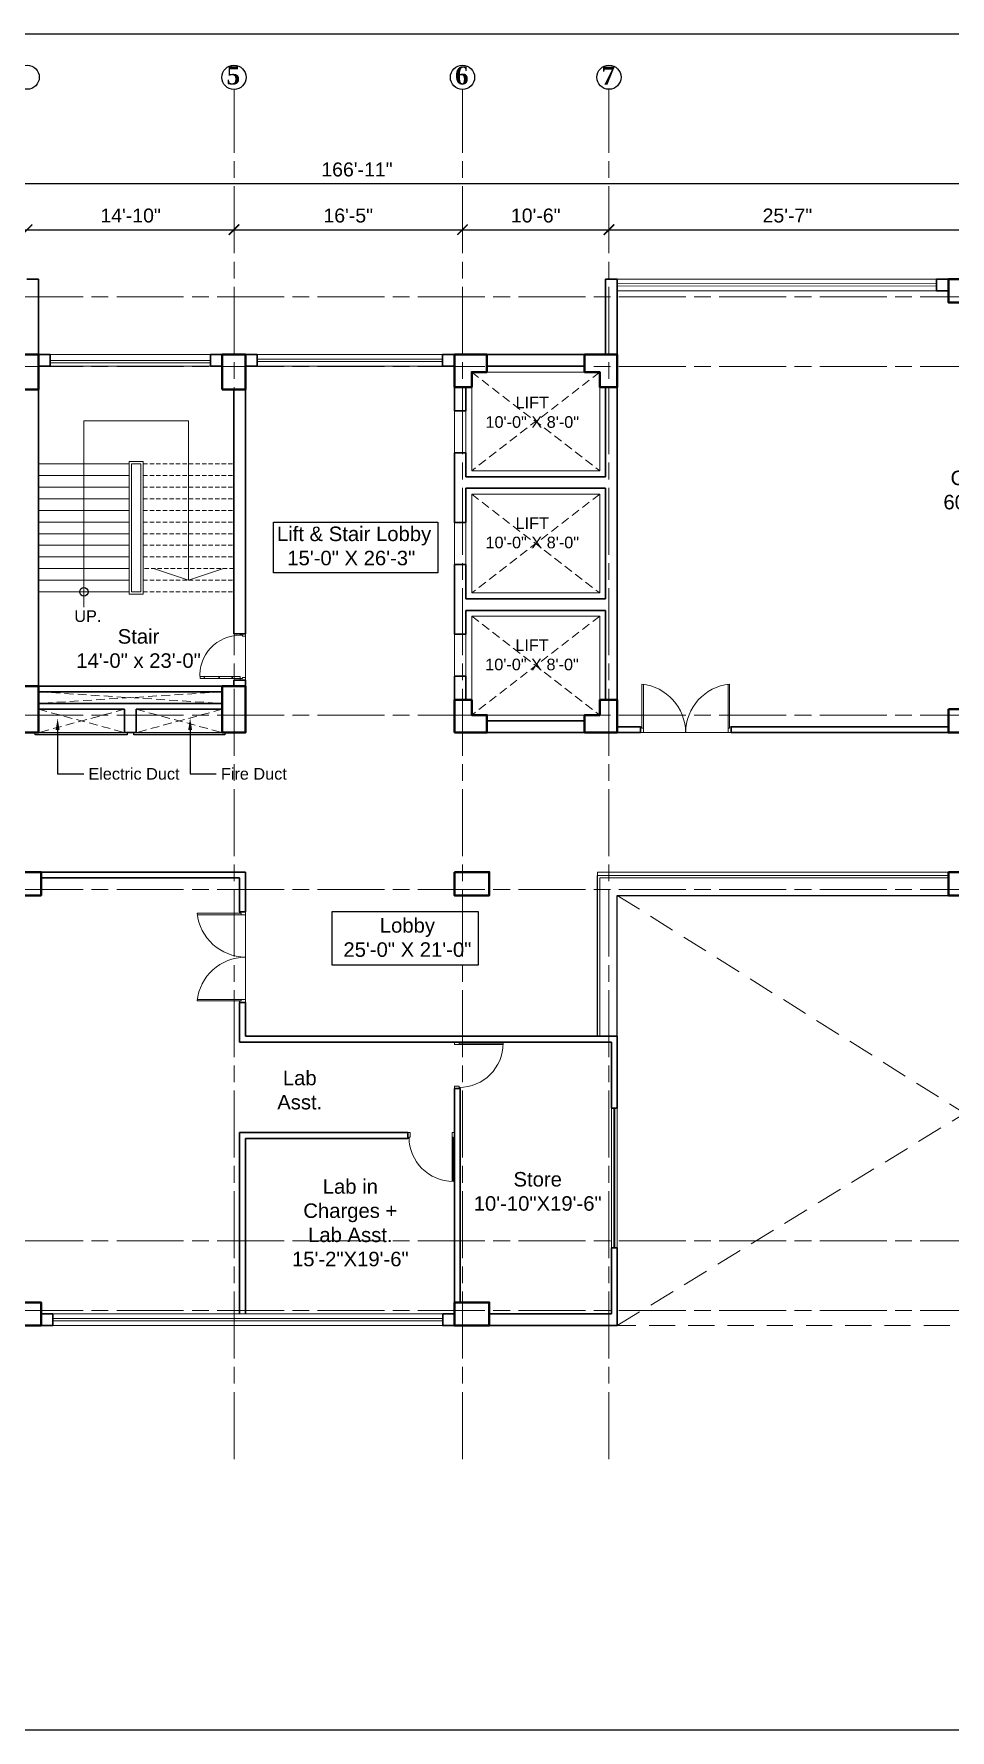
# Model space of a CAD drawing. Header units: inches. Extents: x -12 to 20935469, y -1604 to 24729220.
# Drawn here: x 20873083 to 20873871, y 24707850 to 24709308 of the extents above; entities that cross this region are included whole.
import ezdxf
from ezdxf import colors
from ezdxf.entities.mleader import LeaderData, LeaderLine
from ezdxf.math import Vec2, Vec3

# ---------------------------------------------------------------- set-up
doc = ezdxf.new("R2010")
doc.units = ezdxf.units.IN
doc.header["$LTSCALE"] = 0.03
doc.header["$MEASUREMENT"] = 0
doc.header["$PDMODE"] = 32
doc.header["$PDSIZE"] = 15
doc.linetypes.add('ACAD_ISO08W100', pattern=[36, 24, -3, 6, -3])
doc.linetypes.add('DASHED2', pattern=[0.375, 0.25, -0.125])
for name, color, linetype, lineweight in [('column', 1, 'Continuous', 40), ('Dim Line', 252, 'Continuous', 13), ('Door', 7, 'Continuous', 18), ('Dot', 253, 'Continuous', 0), ('Gas', 21, 'Continuous', 5), ('Grid Line', 252, 'Continuous', 18), ('Hatch', 253, 'Continuous', 15), ('Main Wall', 7, 'Continuous', 30), ('RAIL', 23, 'Continuous', 13), ('STAIR', 46, 'Continuous', 15), ('wind.', 150, 'Continuous', 20)]:
    doc.layers.add(name, color=color, linetype=linetype, lineweight=lineweight)
doc.layers.add('TEXT', color=7, linetype='Continuous')
doc.styles.add('2', font='swisscl.ttf')
doc.styles.add('RomanS', font='arial.ttf', dxfattribs={"height": 12})
doc.styles.get("Standard").update_dxf_attribs({"font": 'timesbd.ttf'})
doc.dimstyles.new('Aec_Arch_I', dxfattribs={"dimscale": 96, "dimtxt": 12, "dimasz": 0.09375, "dimexe": 0.125, "dimexo": 0.125, "dimgap": 0.0625, "dimtad": 1, "dimdec": 0, "dimzin": 3, "dimdsep": 46, "dimlunit": 4, "dimtxsty": 'RomanS', "dimblk1": 'ARCHTICK', "dimblk2": 'ARCHTICK', "dimsah": 1, "dimcen": 0.09375, "dimdle": 0.125, "dimadec": 0, "dimazin": 0, "dimtfac": 0.75, "dimtdec": 0, "dimtmove": 2, "dimatfit": 3, "dimldrblk": 'ARCHTICK', "dimfxl": 1, "dimfrac": 1, "dimtolj": 1, "dimtzin": 0, "dimarcsym": 0})

# ---------------------------------------------------------------- blocks, each defined once
blk = doc.blocks.new('_ArchTick')
at = {"color": 0, "linetype": 'ByBlock', "lineweight": 35, "const_width": 0.15}
blk.add_lwpolyline([(-0.5, -0.5), (0.5, 0.5)], dxfattribs=at)
blk = doc.blocks.new('*D8')
at = {"layer": 'Defpoints', "color": 0, "transparency": 16777216}
for p in [(20831396.3, 24724578.2), (20831666.3, 24724578.2), (20831666.3, 24724578.2)]:
    blk.add_point(p, dxfattribs=at)
at = {"layer": 'Dim Line', "color": 0, "lineweight": -2, "transparency": 16777216}
blk.add_line((20831384.3, 24724578.2), (20831678.3, 24724578.2), dxfattribs=at)
at = {"layer": 'Dim Line', "color": 0, "lineweight": -2, "transparency": 16777216, "xscale": 9, "yscale": 9, "zscale": 9, "rotation": 180}
blk.add_blockref('_ArchTick', (20831396.3, 24724578.2), dxfattribs=at)
at = {"layer": 'Dim Line', "color": 0, "lineweight": -2, "transparency": 16777216, "xscale": 9, "yscale": 9, "zscale": 9}
blk.add_blockref('_ArchTick', (20831666.3, 24724578.2), dxfattribs=at)
at = {"layer": 'Dim Line', "color": 0, "transparency": 16777216, "insert": (20831531.3, 24724590.3), "char_height": 12, "attachment_point": 5, "style": 'RomanS'}
blk.add_mtext('\\A1;22\'-6"', dxfattribs=at)
blk = doc.blocks.new('*D9')
at = {"layer": 'Defpoints', "color": 0, "transparency": 16777216}
for p in [(20831666.3, 24724578.2), (20831844.3, 24724578.2), (20831844.3, 24724578.2)]:
    blk.add_point(p, dxfattribs=at)
at = {"layer": 'Dim Line', "color": 0, "lineweight": -2, "transparency": 16777216}
blk.add_line((20831654.3, 24724578.2), (20831856.3, 24724578.2), dxfattribs=at)
at = {"layer": 'Dim Line', "color": 0, "lineweight": -2, "transparency": 16777216, "xscale": 9, "yscale": 9, "zscale": 9, "rotation": 180}
blk.add_blockref('_ArchTick', (20831666.3, 24724578.2), dxfattribs=at)
at = {"layer": 'Dim Line', "color": 0, "lineweight": -2, "transparency": 16777216, "xscale": 9, "yscale": 9, "zscale": 9}
blk.add_blockref('_ArchTick', (20831844.3, 24724578.2), dxfattribs=at)
at = {"layer": 'Dim Line', "color": 0, "transparency": 16777216, "insert": (20831755.3, 24724590.3), "char_height": 12, "attachment_point": 5, "style": 'RomanS'}
blk.add_mtext('\\A1;14\'-10"', dxfattribs=at)
blk = doc.blocks.new('*D21')
at = {"layer": 'Defpoints', "color": 0, "transparency": 16777216}
for p in [(20831844.3, 24724578.2), (20832040.8, 24724578.2), (20832040.8, 24724578.2)]:
    blk.add_point(p, dxfattribs=at)
at = {"layer": 'Dim Line', "color": 0, "lineweight": -2, "transparency": 16777216}
for p, q in [((20831832.3, 24724578.2), (20832052.8, 24724578.2)), ((20831844.3, 24724566.2), (20831844.3, 24724566.2)), ((20832040.8, 24724566.2), (20832040.8, 24724566.2))]:
    blk.add_line(p, q, dxfattribs=at)
at = {"layer": 'Dim Line', "color": 0, "lineweight": -2, "transparency": 16777216, "xscale": 9, "yscale": 9, "zscale": 9, "rotation": 180}
blk.add_blockref('_ArchTick', (20831844.3, 24724578.2), dxfattribs=at)
at = {"layer": 'Dim Line', "color": 0, "lineweight": -2, "transparency": 16777216, "xscale": 9, "yscale": 9, "zscale": 9}
blk.add_blockref('_ArchTick', (20832040.8, 24724578.2), dxfattribs=at)
at = {"layer": 'Dim Line', "color": 0, "transparency": 16777216, "insert": (20831942.5, 24724590.3), "char_height": 12, "attachment_point": 5, "style": 'RomanS'}
blk.add_mtext('\\A1;16\'-5"', dxfattribs=at)
blk = doc.blocks.new('*D22')
at = {"layer": 'Defpoints', "color": 0, "transparency": 16777216}
for p in [(20832040.8, 24724578.2), (20832166.8, 24724578.2), (20832166.8, 24724578.2)]:
    blk.add_point(p, dxfattribs=at)
at = {"layer": 'Dim Line', "color": 0, "lineweight": -2, "transparency": 16777216}
for p, q in [((20832028.8, 24724578.2), (20832178.8, 24724578.2)), ((20832040.8, 24724566.2), (20832040.8, 24724566.2)), ((20832166.8, 24724566.2), (20832166.8, 24724566.2))]:
    blk.add_line(p, q, dxfattribs=at)
at = {"layer": 'Dim Line', "color": 0, "lineweight": -2, "transparency": 16777216, "xscale": 9, "yscale": 9, "zscale": 9, "rotation": 180}
blk.add_blockref('_ArchTick', (20832040.8, 24724578.2), dxfattribs=at)
at = {"layer": 'Dim Line', "color": 0, "lineweight": -2, "transparency": 16777216, "xscale": 9, "yscale": 9, "zscale": 9}
blk.add_blockref('_ArchTick', (20832166.8, 24724578.2), dxfattribs=at)
at = {"layer": 'Dim Line', "color": 0, "transparency": 16777216, "insert": (20832103.8, 24724590.3), "char_height": 12, "attachment_point": 5, "style": 'RomanS'}
blk.add_mtext('\\A1;10\'-6"', dxfattribs=at)
blk = doc.blocks.new('*D23')
at = {"layer": 'Defpoints', "color": 0, "transparency": 16777216}
for p in [(20832166.8, 24724578.2), (20832473.8, 24724578.2), (20832473.8, 24724578.2)]:
    blk.add_point(p, dxfattribs=at)
at = {"layer": 'Dim Line', "color": 0, "lineweight": -2, "transparency": 16777216}
for p, q in [((20832154.8, 24724578.2), (20832485.8, 24724578.2)), ((20832166.8, 24724566.2), (20832166.8, 24724566.2)), ((20832473.8, 24724566.2), (20832473.8, 24724566.2))]:
    blk.add_line(p, q, dxfattribs=at)
at = {"layer": 'Dim Line', "color": 0, "lineweight": -2, "transparency": 16777216, "xscale": 9, "yscale": 9, "zscale": 9, "rotation": 180}
blk.add_blockref('_ArchTick', (20832166.8, 24724578.2), dxfattribs=at)
at = {"layer": 'Dim Line', "color": 0, "lineweight": -2, "transparency": 16777216, "xscale": 9, "yscale": 9, "zscale": 9}
blk.add_blockref('_ArchTick', (20832473.8, 24724578.2), dxfattribs=at)
at = {"layer": 'Dim Line', "color": 0, "transparency": 16777216, "insert": (20832320.3, 24724590.3), "char_height": 12, "attachment_point": 5, "style": 'RomanS'}
blk.add_mtext('\\A1;25\'-7"', dxfattribs=at)
blk = doc.blocks.new('*D13')
at = {"layer": 'Defpoints', "color": 0, "transparency": 16777216}
for p in [(20830948.3, 24724610.7), (20832951.8, 24724617.8), (20832951.8, 24724610.7)]:
    blk.add_point(p, dxfattribs=at)
at = {"layer": 'Dim Line', "color": 0, "lineweight": -2, "transparency": 16777216}
for p, q in [((20830948.3, 24724622.7), (20830948.3, 24724629.8)), ((20832951.8, 24724622.7), (20832951.8, 24724629.8)), ((20830936.3, 24724617.8), (20832963.8, 24724617.8))]:
    blk.add_line(p, q, dxfattribs=at)
at = {"layer": 'Dim Line', "color": 0, "lineweight": -2, "transparency": 16777216, "xscale": 9, "yscale": 9, "zscale": 9, "rotation": 180}
blk.add_blockref('_ArchTick', (20830948.3, 24724617.8), dxfattribs=at)
at = {"layer": 'Dim Line', "color": 0, "lineweight": -2, "transparency": 16777216, "xscale": 9, "yscale": 9, "zscale": 9}
blk.add_blockref('_ArchTick', (20832951.8, 24724617.8), dxfattribs=at)
at = {"layer": 'Dim Line', "color": 0, "transparency": 16777216, "insert": (20831950, 24724629.9), "char_height": 12, "attachment_point": 5, "style": 'RomanS'}
blk.add_mtext('\\A1;166\'-11"', dxfattribs=at)
blk = doc.blocks.new('Door_45')
at = {"layer": 'Door'}
for p, q in [((1.5, 5), (1.5, 44)), ((1.5, 40), (2.2, 40)), ((2.2, 40), (2.2, 39.5)), ((2.2, 39.5), (2.7, 39.5)), ((2.7, 39.5), (2.7, 40)), ((2.7, 40), (3.5, 40)), ((3.5, 44), (3.5, 5)), ((1.5, 25.8), (2.2, 25.8)), ((2.2, 25.8), (2.2, 25.3)), ((2.2, 25.3), (2.7, 25.3)), ((2.7, 25.8), (3.5, 25.8)), ((2.7, 25.3), (2.7, 25.8)), ((0, 0), (0, 5)), ((0, 5), (1.5, 5)), ((1.5, 12.6), (2.2, 12.6)), ((3.5, 5), (1.5, 5)), ((1.5, 5), (1.5, 3)), ((1.5, 3), (2.5, 3)), ((2.2, 12.6), (2.2, 13.1)), ((2.2, 13.1), (2.7, 13.1)), ((2.5, 3), (2.5, 0)), ((2.7, 13.1), (2.7, 12.6)), ((2.7, 12.6), (3.5, 12.6)), ((42.5, 3), (42.5, 0)), ((43.5, 3), (42.5, 3)), ((45, 5), (43.5, 5)), ((43.5, 5), (43.5, 3)), ((45, 0), (45, 5)), ((2.5, 0), (0, 0)), ((42.5, 0), (45, 0))]:
    blk.add_line(p, q, dxfattribs=at)
blk.add_arc((4.7, 5.3), 38.8, 359.6233, 94.6685, dxfattribs=at)
blk = doc.blocks.new('$D40')
at = {"layer": 'Door'}
for p, q in [((1, 4), (1, 42)), ((2, 0), (2, 42)), ((1, 5), (0, 5)), ((2, 0), (0, 0)), ((2, 4), (1, 4)), ((39, 4), (38, 4)), ((38, 4), (38, 0)), ((40, 0), (38, 0)), ((40, 5), (39, 5)), ((39, 5), (39, 4))]:
    blk.add_line(p, q, dxfattribs=at)
blk.add_arc((1, 4), 38, 0, 90, dxfattribs=at)
blk = doc.blocks.new('fff')
at = {"layer": 'Grid Line', "color": 252, "linetype": 'ACAD_ISO08W100', "lineweight": 9, "ltscale": 80, "true_color": 0x939598}
for p, q in [((20831844.3, 24723521.1), (20831844.3, 24724698.8)), ((20832040.8, 24723521.1), (20832040.8, 24724698.8)), ((20832166.8, 24723521.1), (20832166.8, 24724698.8)), ((20833096.9, 24724520.6), (20830726.1, 24724520.6)), ((20833096.9, 24724460.6), (20830726.1, 24724460.6)), ((20833096.9, 24724160.7), (20830726.1, 24724160.7)), ((20833096.9, 24724010.7), (20830726.1, 24724010.7)), ((20833096.9, 24723708.7), (20830726.1, 24723708.7)), ((20833096.9, 24723648.8), (20830726.1, 24723648.8))]:
    blk.add_line(p, q, dxfattribs=at)
at = {"layer": 'Dim Line'}
for base, p1, p2, picture, middle in [((20832951.7523, 24724617.8128), (20830948.3088, 24724610.7482), (20832951.7523, 24724610.7482), '*D13', (20831950.0306, 24724629.9397)), ((20831666.3, 24724578.2), (20831396.3, 24724578.2), (20831666.3, 24724578.2), '*D8', (20831531.3, 24724590.3)), ((20831844.3, 24724578.2), (20831666.3, 24724578.2), (20831844.3, 24724578.2), '*D9', (20831755.3, 24724590.3)), ((20832040.7792, 24724578.1666), (20831844.25, 24724578.1666), (20832040.7792, 24724578.1666), '*D21', (20831942.5146, 24724590.2934)), ((20832166.8, 24724578.2), (20832040.8, 24724578.2), (20832166.8, 24724578.2), '*D22', (20832103.8, 24724590.3)), ((20832473.8, 24724578.2), (20832166.8, 24724578.2), (20832473.8, 24724578.2), '*D23', (20832320.3, 24724590.3))]:
    dim = blk.add_linear_dim(base=base, p1=p1, p2=p2, dimstyle='Aec_Arch_I', dxfattribs=at)
    dim.commit()
    dim.dimension.update_dxf_attribs({"geometry": picture, "text_midpoint": middle})

msp = doc.modelspace()

# ---------------------------------------------------------------- linework, layer by layer
for p, q in [((20873567.9, 24708446.5), (20873567.9, 24708584.5)), ((20873584.9, 24708446.3), (20873584.9, 24708567.5)), ((20873584.9, 24708567.5), (20873869.8, 24708567.5))]:
    msp.add_line(p, q)
for points in [[(20873289.2, 24708888.5), (20873430.6, 24708888.5), (20873430.6, 24708844.8), (20873289.2, 24708844.8)], [(20873084.1, 24708707.5), (20873163.3, 24708707.5), (20873163.3, 24708705.5), (20873084.1, 24708705.5)], [(20873169.1, 24708707.5), (20873247.4, 24708707.5), (20873247.4, 24708705.5), (20873169.1, 24708705.5)], [(20873339.8, 24708553.7), (20873465.4, 24708553.7), (20873465.4, 24708507.5), (20873339.8, 24708507.5)]]:
    msp.add_lwpolyline(points, close=True)
msp.add_circle((20873126.1, 24708828.5), 3.61)
at = {"layer": 'column', "lineweight": 40, "ltscale": 20}
for points in [[(20873869.8, 24709097.4), (20873869.8, 24709077.4), (20873899.8, 24709077.4), (20873899.8, 24709097.4)], [(20873067.1, 24709002.5), (20873087.1, 24709002.5), (20873087.1, 24709032.5), (20873067.1, 24709032.5)], [(20873245.1, 24709002.5), (20873265.1, 24709002.5), (20873265.1, 24709032.5), (20873245.1, 24709032.5)], [(20873067.1, 24708707.5), (20873087.1, 24708707.5), (20873087.1, 24708747.5), (20873067.1, 24708747.5)], [(20873245.1, 24708707.5), (20873265.1, 24708707.5), (20873265.1, 24708747.5), (20873245.1, 24708747.5)], [(20873869.8, 24708727.5), (20873869.8, 24708707.5), (20873899.8, 24708707.5), (20873899.8, 24708727.5)], [(20873059.3, 24708587.5), (20873059.3, 24708567.5), (20873089.3, 24708567.5), (20873089.3, 24708587.5)], [(20873444.8, 24708587.5), (20873444.8, 24708567.5), (20873474.8, 24708567.5), (20873474.8, 24708587.5)], [(20873444.8, 24708587.5), (20873444.8, 24708567.5), (20873474.8, 24708567.5), (20873474.8, 24708587.5)], [(20873869.8, 24708587.5), (20873869.8, 24708567.5), (20873899.8, 24708567.5), (20873899.8, 24708587.5)], [(20873059.3, 24708217.5), (20873059.3, 24708197.5), (20873089.3, 24708197.5), (20873089.3, 24708217.5)], [(20873444.8, 24708217.5), (20873444.8, 24708197.5), (20873474.8, 24708197.5), (20873474.8, 24708217.5)]]:
    msp.add_lwpolyline(points, close=True, dxfattribs=at)
for points in [[(20873444.8, 24709032.5), (20873472.8, 24709032.5), (20873472.8, 24709017.5), (20873459.8, 24709017.5), (20873459.8, 24709004.5), (20873444.8, 24709004.5), (20873444.8, 24709032.5)], [(20873584.8, 24709032.5), (20873556.8, 24709032.5), (20873556.8, 24709017.5), (20873569.8, 24709017.5), (20873569.8, 24709004.5), (20873584.8, 24709004.5), (20873584.8, 24709032.5)], [(20873444.8, 24708707.5), (20873472.8, 24708707.5), (20873472.8, 24708722.5), (20873459.8, 24708722.5), (20873459.8, 24708735.5), (20873444.8, 24708735.5), (20873444.8, 24708707.5)], [(20873584.8, 24708707.5), (20873556.8, 24708707.5), (20873556.8, 24708722.5), (20873569.8, 24708722.5), (20873569.8, 24708735.5), (20873584.8, 24708735.5), (20873584.8, 24708707.5)]]:
    msp.add_lwpolyline(points, dxfattribs=at)
at = {"layer": 'Defpoints'}
msp.add_lwpolyline([(20872104.6, 24709308.2), (20874543.5, 24709308.2), (20874543.5, 24707849.7), (20872104.6, 24707849.7)], close=True, dxfattribs=at)
at = {"layer": 'Door'}
for p, q in [((20873606.1, 24708711.2), (20873606.1, 24708749.1)), ((20873607.4, 24708707.5), (20873607.4, 24708749.1)), ((20873680.2, 24708707.5), (20873680.2, 24708749.1)), ((20873681.5, 24708711.2), (20873681.5, 24708749.1)), ((20873606.1, 24708712.5), (20873604.8, 24708712.5)), ((20873607.4, 24708707.5), (20873604.8, 24708707.5)), ((20873607.4, 24708711.2), (20873606.1, 24708711.2)), ((20873680.2, 24708711.2), (20873681.5, 24708711.2)), ((20873680.2, 24708707.5), (20873682.8, 24708707.5)), ((20873681.5, 24708712.5), (20873682.8, 24708712.5)), ((20873260.1, 24708552.1), (20873260.1, 24708553.4)), ((20873265.1, 24708550.8), (20873265.1, 24708553.4)), ((20873261.4, 24708552.1), (20873223.5, 24708552.1)), ((20873265.1, 24708550.8), (20873223.5, 24708550.8)), ((20873261.4, 24708550.8), (20873261.4, 24708552.1)), ((20873265.1, 24708478), (20873223.5, 24708478)), ((20873261.4, 24708476.7), (20873223.5, 24708476.7)), ((20873260.1, 24708476.7), (20873260.1, 24708475.4)), ((20873261.4, 24708478), (20873261.4, 24708476.7)), ((20873265.1, 24708478), (20873265.1, 24708475.4))]:
    msp.add_line(p, q, dxfattribs=at)
for centre, start, end in [((20873601.5, 24708707.1), 0.5906, 83.7783), ((20873686, 24708707.1), 96.2217, 179.4094), ((20873265.5, 24708556.7), 186.2217, 269.4094), ((20873265.5, 24708472.1), 90.5906, 173.7783)]:
    msp.add_arc(centre, 42.3, start, end, dxfattribs=at)
at = {"layer": 'Dot', "linetype": 'DASHED2', "lineweight": 0, "ltscale": 1000}
for p, q in [((20873087.1, 24708742.5), (20873245.1, 24708732.5)), ((20873245.1, 24708742.5), (20873087.1, 24708732.5)), ((20873161.1, 24708727.5), (20873087.1, 24708707.5)), ((20873087.1, 24708727.5), (20873161.1, 24708707.5)), ((20873171.1, 24708727.5), (20873245.1, 24708707.5)), ((20873245.1, 24708727.5), (20873171.1, 24708707.5))]:
    msp.add_line(p, q, dxfattribs=at)
at = {"layer": 'Dot', "color": 0, "linetype": 'DASHED2', "lineweight": 20, "ltscale": 3000}
for p, q in [((20873584.9, 24708567.5), (20874174.8, 24708197.5)), ((20873584.9, 24708197.5), (20874174.8, 24708557.5)), ((20874174.8, 24708197.5), (20873584.9, 24708197.5))]:
    msp.add_line(p, q, dxfattribs=at)
at = {"layer": 'Dot', "linetype": 'DASHED2', "lineweight": 0, "ltscale": 1000}
for points in [[(20873459.7, 24709017.5), (20873569.8, 24708932.5), (20873569.8, 24709017.5), (20873459.7, 24708932.5)], [(20873459.7, 24708912.5), (20873569.8, 24708827.5), (20873569.8, 24708912.5), (20873459.7, 24708827.5)], [(20873459.8, 24708807.5), (20873569.8, 24708722.4), (20873569.8, 24708807.5), (20873459.8, 24708722.4)]]:
    msp.add_lwpolyline(points, dxfattribs=at)
at = {"layer": 'Gas', "color": 0, "lineweight": 5}
for points in [[(20873459.7, 24708932.5), (20873569.8, 24708932.5), (20873569.8, 24709017.5), (20873459.7, 24709017.5)], [(20873177.1, 24708826.5), (20873165.1, 24708826.5), (20873165.1, 24708940.5), (20873177.1, 24708940.5)], [(20873175.1, 24708828.5), (20873167.1, 24708828.5), (20873167.1, 24708938.5), (20873175.1, 24708938.5)], [(20873459.7, 24708827.5), (20873569.8, 24708827.5), (20873569.8, 24708912.5), (20873459.7, 24708912.5)], [(20873459.8, 24708722.4), (20873569.8, 24708722.4), (20873569.8, 24708807.5), (20873459.8, 24708807.5)]]:
    msp.add_lwpolyline(points, close=True, dxfattribs=at)
at = {"layer": 'Hatch', "lineweight": 5}
msp.add_lwpolyline([(20872443.3, 24708587.5), (20872443.3, 24708707.8), (20873265.1, 24708707.5), (20873265.1, 24709022.4), (20873444.8, 24709022.5), (20873444.8, 24708707.5), (20874278.6, 24708707.5), (20874278.6, 24708587.5), (20873567.9, 24708587.5), (20873567.9, 24708446.3), (20873265.1, 24708446.3), (20873265.1, 24708587.5)], close=True, dxfattribs=at)
at = {"layer": 'Main Wall', "lineweight": 30}
for p, q in [((20873077.1, 24709097.4), (20873087.1, 24709097.4)), ((20873087.1, 24709032.5), (20873087.1, 24709097.4)), ((20873574.8, 24709097.4), (20873584.8, 24709097.4)), ((20873574.8, 24709097.4), (20873574.8, 24709032.5)), ((20873584.8, 24708735.5), (20873584.8, 24709097.4)), ((20873869.6, 24709097.4), (20873859.6, 24709097.4)), ((20873859.6, 24709097.4), (20873859.6, 24709087.4)), ((20873859.6, 24709087.4), (20873869.6, 24709087.4)), ((20873087.1, 24708747.5), (20873087.1, 24709022.5)), ((20873472.8, 24709032.5), (20873556.8, 24709032.5)), ((20873472.8, 24709022.5), (20873556.8, 24709022.5)), ((20873255.1, 24709002.5), (20873255.1, 24708792.5)), ((20873265.1, 24709002.5), (20873265.1, 24708792.5)), ((20873444.8, 24708984), (20873454.8, 24708984)), ((20873444.8, 24708948), (20873454.8, 24708948)), ((20873454.8, 24708927.5), (20873574.8, 24708927.5)), ((20873454.8, 24708917.5), (20873574.8, 24708917.5)), ((20873444.8, 24708888), (20873454.8, 24708888)), ((20873454.8, 24708852), (20873444.8, 24708852)), ((20873454.8, 24708822.5), (20873574.8, 24708822.5)), ((20873454.8, 24708812.5), (20873574.8, 24708812.5)), ((20873265.1, 24708792.5), (20873255.1, 24708792.5)), ((20873454.8, 24708792), (20873444.8, 24708792)), ((20873245.1, 24708747.5), (20873087.1, 24708747.5)), ((20873245.1, 24708742.5), (20873087.1, 24708742.5)), ((20873255.1, 24708752.5), (20873255.1, 24708747.5)), ((20873265.1, 24708752.5), (20873255.1, 24708752.5)), ((20873265.1, 24708752.5), (20873265.1, 24708747.5)), ((20873454.8, 24708756), (20873444.8, 24708756)), ((20873245.1, 24708732.5), (20873087.1, 24708732.5)), ((20873161.1, 24708727.5), (20873087.1, 24708727.5)), ((20873161.1, 24708727.5), (20873161.1, 24708707.5)), ((20873245.1, 24708727.5), (20873171.1, 24708727.5)), ((20873171.1, 24708727.5), (20873171.1, 24708707.5)), ((20873161.1, 24708707.5), (20873171.1, 24708707.5)), ((20873472.8, 24708707.5), (20873556.8, 24708707.5)), ((20873604.8, 24708712.5), (20873584.8, 24708712.5)), ((20873604.8, 24708707.5), (20873584.8, 24708707.5)), ((20873604.8, 24708707.5), (20873604.8, 24708712.5)), ((20873869.8, 24708712.5), (20873682.8, 24708712.5)), ((20873682.8, 24708707.5), (20873682.8, 24708712.5)), ((20873869.8, 24708707.5), (20873682.8, 24708707.5)), ((20873089.3, 24708587.5), (20873265.1, 24708587.5)), ((20873089.3, 24708582.5), (20873260.1, 24708582.5)), ((20873260.1, 24708582.5), (20873260.1, 24708553.4)), ((20873265.1, 24708587.5), (20873265.1, 24708553.4)), ((20873265.1, 24708553.4), (20873260.1, 24708553.4)), ((20873260.1, 24708475.4), (20873260.1, 24708441.3)), ((20873265.1, 24708475.4), (20873260.1, 24708475.4)), ((20873265.1, 24708475.4), (20873265.1, 24708446.3)), ((20873260.1, 24708441.3), (20873579.9, 24708441.3)), ((20873265.1, 24708446.3), (20873584.9, 24708446.3)), ((20873579.9, 24708441.3), (20873579.9, 24708384.4)), ((20873584.9, 24708446.3), (20873584.9, 24708384.4)), ((20873444.8, 24708401.3), (20873449.8, 24708401.3)), ((20873444.8, 24708401.3), (20873444.8, 24708217.5)), ((20873449.8, 24708401.3), (20873449.8, 24708217.5)), ((20873579.9, 24708384.4), (20873584.9, 24708384.4)), ((20873260.1, 24708363.5), (20873260.1, 24708207.5)), ((20873260.1, 24708363.5), (20873404.8, 24708363.5)), ((20873404.8, 24708363.5), (20873404.8, 24708358.5)), ((20873265.1, 24708358.5), (20873265.1, 24708207.5)), ((20873265.1, 24708358.5), (20873404.8, 24708358.5)), ((20873579.9, 24708264.4), (20873579.9, 24708207.5)), ((20873579.9, 24708264.4), (20873584.9, 24708264.4)), ((20873584.9, 24708264.4), (20873584.9, 24708197.5)), ((20873474.8, 24708207.5), (20873579.9, 24708207.5)), ((20873474.8, 24708197.5), (20873584.9, 24708197.5))]:
    msp.add_line(p, q, dxfattribs=at)
for points in [[(20873087.1, 24709032.5), (20873097.1, 24709032.5), (20873097.1, 24709022.5), (20873087.1, 24709022.5)], [(20873245.1, 24709032.5), (20873235.1, 24709032.5), (20873235.1, 24709022.5), (20873245.1, 24709022.5)], [(20873265.1, 24709032.5), (20873275.1, 24709032.5), (20873275.1, 24709022.5), (20873265.1, 24709022.5)], [(20873444.6, 24709032.5), (20873434.6, 24709032.5), (20873434.6, 24709022.5), (20873444.6, 24709022.5)], [(20873444.8, 24709004.5), (20873444.8, 24708984)], [(20873454.8, 24709004.5), (20873454.8, 24708984)], [(20873574.8, 24708927.5), (20873574.8, 24709004.5)], [(20873444.8, 24708948), (20873444.8, 24708888)], [(20873454.8, 24708948), (20873454.8, 24708927.5)], [(20873454.8, 24708917.5), (20873454.8, 24708888)], [(20873574.8, 24708822.5), (20873574.8, 24708917.5)], [(20873444.8, 24708852), (20873444.8, 24708792)], [(20873454.8, 24708852), (20873454.8, 24708822.5)], [(20873454.8, 24708812.5), (20873454.8, 24708792)], [(20873574.8, 24708735.5), (20873574.8, 24708812.5)], [(20873444.8, 24708756), (20873444.8, 24708735.5), (20873444.8, 24708735.5)], [(20873454.8, 24708756), (20873454.8, 24708735.5)], [(20873472.8, 24708717.5), (20873556.8, 24708717.5)], [(20873089.3, 24708197.5), (20873099.3, 24708197.5), (20873099.3, 24708207.5), (20873089.3, 24708207.5)], [(20873444.8, 24708197.5), (20873434.8, 24708197.5), (20873434.8, 24708207.5), (20873444.8, 24708207.5)]]:
    msp.add_lwpolyline(points, dxfattribs=at)
at = {"layer": 'Main Wall', "lineweight": 13}
for points in [[(20873444.8, 24708948), (20873454.8, 24708948), (20873454.8, 24708984), (20873444.8, 24708984)], [(20873444.8, 24708852), (20873454.8, 24708852), (20873454.8, 24708888), (20873444.8, 24708888)], [(20873444.8, 24708756), (20873454.8, 24708756), (20873454.8, 24708792), (20873444.8, 24708792)]]:
    msp.add_lwpolyline(points, close=True, dxfattribs=at)
at = {"layer": 'RAIL', "lineweight": 9}
for p, q in [((20873126.1, 24708815.4), (20873126.1, 24708975.5)), ((20873126.1, 24708975.5), (20873216.1, 24708975.5)), ((20873216.1, 24708975.5), (20873216.1, 24708838.5)), ((20873186.1, 24708848.5), (20873216.1, 24708838.5)), ((20873216.1, 24708838.5), (20873246.1, 24708848.5))]:
    msp.add_line(p, q, dxfattribs=at)
at = {"layer": 'STAIR', "color": 32, "lineweight": 5}
for p, q in [((20873087.1, 24708938.5), (20873165.1, 24708938.5)), ((20873087.1, 24708928.5), (20873165.1, 24708928.5)), ((20873087.1, 24708918.5), (20873165.1, 24708918.5)), ((20873087.1, 24708908.5), (20873165.1, 24708908.5)), ((20873087.1, 24708898.5), (20873165.1, 24708898.5)), ((20873087.1, 24708888.5), (20873165.1, 24708888.5)), ((20873087.1, 24708878.5), (20873165.1, 24708878.5)), ((20873087.1, 24708868.5), (20873165.1, 24708868.5)), ((20873087.1, 24708858.5), (20873165.1, 24708858.5)), ((20873087.1, 24708848.5), (20873165.1, 24708848.5)), ((20873087.1, 24708838.5), (20873165.1, 24708838.5)), ((20873087.1, 24708828.5), (20873165.1, 24708828.5))]:
    msp.add_line(p, q, dxfattribs=at)
at = {"layer": 'STAIR', "color": 32, "linetype": 'DASHED2', "lineweight": 5, "ltscale": 500}
for p, q in [((20873177.1, 24708938.5), (20873255.1, 24708938.5)), ((20873177.1, 24708928.5), (20873255.1, 24708928.5)), ((20873177.1, 24708918.5), (20873255.1, 24708918.5)), ((20873177.1, 24708908.5), (20873255.1, 24708908.5)), ((20873177.1, 24708898.5), (20873255.1, 24708898.5)), ((20873177.1, 24708888.5), (20873255.1, 24708888.5)), ((20873177.1, 24708878.5), (20873255.1, 24708878.5)), ((20873177.1, 24708868.5), (20873255.1, 24708868.5)), ((20873177.1, 24708858.5), (20873255.1, 24708858.5)), ((20873255.1, 24708848.5), (20873177.1, 24708848.5)), ((20873195.1, 24708848.5), (20873255.1, 24708848.5)), ((20873177.1, 24708838.5), (20873255.1, 24708838.5)), ((20873177.1, 24708828.5), (20873255.1, 24708828.5))]:
    msp.add_line(p, q, dxfattribs=at)
at = {"layer": 'TEXT'}
for centre in [(20873077.3, 24709271), (20873255.2, 24709270.9), (20873451.8, 24709270.9), (20873577.8, 24709271)]:
    msp.add_circle(centre, 10.4, dxfattribs=at)
at = {"layer": 'wind.', "lineweight": 5}
for p, q in [((20873859.6, 24709097.4), (20873584.6, 24709097.4)), ((20873584.6, 24709093.4), (20873859.6, 24709093.5)), ((20873584.6, 24709091.4), (20873859.6, 24709091.5)), ((20873859.6, 24709087.4), (20873584.6, 24709087.4)), ((20873567.9, 24708584.5), (20873869.8, 24708584.5)), ((20873569.9, 24708582.5), (20873869.8, 24708582.5)), ((20873569.9, 24708446.3), (20873569.9, 24708582.5)), ((20873579.9, 24708384.4), (20873579.9, 24708264.4)), ((20873581.9, 24708384.4), (20873581.9, 24708264.4)), ((20873582.9, 24708384.4), (20873582.9, 24708264.4)), ((20873584.9, 24708384.4), (20873584.9, 24708264.4)), ((20873434.8, 24708207.5), (20873099.3, 24708207.5)), ((20873434.8, 24708203.5), (20873099.3, 24708203.5)), ((20873434.8, 24708201.5), (20873099.3, 24708201.5)), ((20873434.8, 24708197.5), (20873099.3, 24708197.5))]:
    msp.add_line(p, q, dxfattribs=at)
at = {"layer": 'wind.'}
for p, q in [((20873097.1, 24709032.5), (20873235.1, 24709032.5)), ((20873097.1, 24709027.5), (20873235.1, 24709027.5)), ((20873097.1, 24709025.5), (20873235.1, 24709025.5)), ((20873097.1, 24709022.5), (20873235.1, 24709022.5)), ((20873275.1, 24709032.5), (20873434.6, 24709032.5)), ((20873275.1, 24709028.5), (20873434.6, 24709028.5)), ((20873275.1, 24709026.5), (20873434.6, 24709026.5)), ((20873275.1, 24709022.5), (20873444.6, 24709022.5))]:
    msp.add_line(p, q, dxfattribs=at)

# ---------------------------------------------------------------- block references
msp.add_blockref('fff', (41411, -15438.3))
at = {"layer": 'Door', "color": 250, "ltscale": 20, "xscale": 0.8888888888759539, "yscale": 0.8888888888759539, "zscale": 0.8888888888759539, "rotation": 90.00000000000001}
msp.add_blockref('Door_45', (20873265.1, 24708752.5), dxfattribs=at)
at = {"layer": 'Door'}
for p, rotation in [((20873444.8, 24708441.3), 270), ((20873444.8, 24708363.5), 180)]:
    msp.add_blockref('$D40', p, dxfattribs=dict(at, rotation=rotation))

# ---------------------------------------------------------------- texts
at = {"layer": 'TEXT', "char_height": 15.44, "width": 227.458, "attachment_point": 8, "rotation": 0}
for s, insert in [('\\A1;5', (20873254.7, 24709264.6)), ('\\A1;6', (20873451.2, 24709264.6)), ('\\A1;7', (20873577.2, 24709264.7))]:
    msp.add_mtext(s, dxfattribs=dict(at, insert=insert))
at = {"layer": 'TEXT', "color": 30, "lineweight": 5, "ltscale": 20, "attachment_point": 2, "style": '2'}
for s, width, gutter_width, insert, char_height in [('\\pxsm1;{\\fArial|b0|i0|c0|p34;\\C0;LIFT\\P10\'-0" X 8\'-0" }', 235.592, 0.75, (20873511.8, 24708996.2), 10), ('\\pxsm1;{\\fArial|b0|i0|c0|p34;\\C0;Class Room \\P60\'-3" x 31\'-3" }', 145.175, 0.75, (20873919.1, 24708932.7), 12.476), ('\\pxsm1;{\\fArial|b0|i0|c0|p34;\\C0;LIFT\\P10\'-0" X 8\'-0" }', 235.592, 0.75, (20873511.8, 24708892.6), 10), ('\\pxsm1,qc;{\\fArial|b0|i0|c0|p34;\\C0; Lift & Stair Lobby\\P15\'-0" X 26\'-3" }', 146.388, 0.75, (20873356.1, 24708884.6), 12.476), ('{\\fArial|b0|i0|c0|p34;\\C0;UP.}', 104.76, 0.5, (20873129.5, 24708812.6), 10), ('\\pxsm1;{\\fArial|b0|i0|c0|p34;\\C0;Stair\\P14\'-0" x 23\'-0"  }', 114.807, 0.282, (20873173.1, 24708796.4), 12.476), ('\\pxsm1;{\\fArial|b0|i0|c0|p34;\\C0;LIFT\\P10\'-0" X 8\'-0" }', 235.592, 0.75, (20873511.6, 24708787.7), 10), ('\\pxsm1,qc;{\\fArial|b0|i0|c0|p34;\\C0;Lobby\\P25\'-0" X 21\'-0" }', 146.388, 0.75, (20873404.4, 24708547.9), 12.476), ('{\\fArial|b0|i0|c0|p34;\\C0;Lab Asst. }', 49.47, 0.5, (20873311.8, 24708416.7), 12.476), ('{\\fArial|b0|i0|c0|p34;\\C0;Lab in Charges + Lab Asst. \\P15\'-2"X19\'-6"}', 104.76, 0.5, (20873355.3, 24708323.4), 12.476), ('{\\fArial|b0|i0|c0|p34;\\C0;Store\\P10\'-10"X19\'-6"}', 104.76, 0.5, (20873516.5, 24708329.6), 12.476)]:
    msp.add_mtext_dynamic_manual_height_columns(s, width=width, gutter_width=gutter_width, heights=[0], dxfattribs=dict(at, insert=insert, char_height=char_height))

# ---------------------------------------------------------------- leaders
at = {"layer": 'TEXT', "lineweight": 5, "ltscale": 20}
ml = msp.add_multileader_mtext('Standard', dxfattribs=at)
ml.set_content('{\\fArial|b0|i0|c0|p34; Electric Duct}', color=256)
ml.set_leader_properties()
ml.build(insert=Vec2(0, 0))
ml.multileader.update_dxf_attribs({"text_right_attachment_type": 6, "dogleg_length": 0.36, "arrow_head_size": 10})
ctx = ml.context
ctx.base_point, ctx.char_height, ctx.arrow_head_size, ctx.landing_gap_size, ctx.plane_origin = Vec3(20873126, 24708671.9), 10, 10, 0.09, Vec3(20873103.5, 24708719.8)
ctx.right_attachment = 6
notes = []
notes.append((ctx, [(0, (1, 1, 0), (20873103.5, 24708671.9), (1, 0), 22.5, [(0, [(20873103.5, 24708719.8)], 0, [])])]))
ctx.mtext.insert, ctx.mtext.width, ctx.mtext.defined_height, ctx.mtext.flow_direction = Vec3(20873126.1, 24708677), 232.704, 29.8, 5
ml = msp.add_multileader_mtext('Standard', dxfattribs=at)
ml.set_content('{\\fArial|b0|i0|c0|p34; Fire Duct}', color=256)
ml.set_leader_properties()
ml.build(insert=Vec2(0, 0))
ml.multileader.update_dxf_attribs({"text_right_attachment_type": 6, "dogleg_length": 0.36, "arrow_head_size": 10})
ctx = ml.context
ctx.base_point, ctx.char_height, ctx.arrow_head_size, ctx.landing_gap_size, ctx.plane_origin = Vec3(20873240, 24708671.9), 10, 10, 0.09, Vec3(20873217.5, 24708719.8)
ctx.right_attachment = 6
notes.append((ctx, [(0, (1, 1, 0), (20873217.5, 24708671.9), (1, 0), 22.5, [(0, [(20873217.5, 24708719.8)], 0, [])])]))
ctx.mtext.insert, ctx.mtext.width, ctx.mtext.defined_height, ctx.mtext.flow_direction = Vec3(20873240.1, 24708677), 232.704, 29.8, 5
for ctx, leaders in notes:
    for number, flags, end, landing, length, lines in leaders:
        leader = LeaderData()
        leader.index, (leader.has_last_leader_line, leader.has_dogleg_vector, leader.attachment_direction) = number, flags
        leader.last_leader_point, leader.dogleg_vector, leader.dogleg_length = Vec3(end), Vec3(landing), length
        for number, points, colour, breaks in lines:
            line = LeaderLine()
            line.index, line.vertices, line.color, line.breaks = number, Vec3.list(points), colors.encode_raw_color(colour), breaks
            leader.lines.append(line)
        ctx.leaders.append(leader)

doc.saveas('drawing.dxf')
